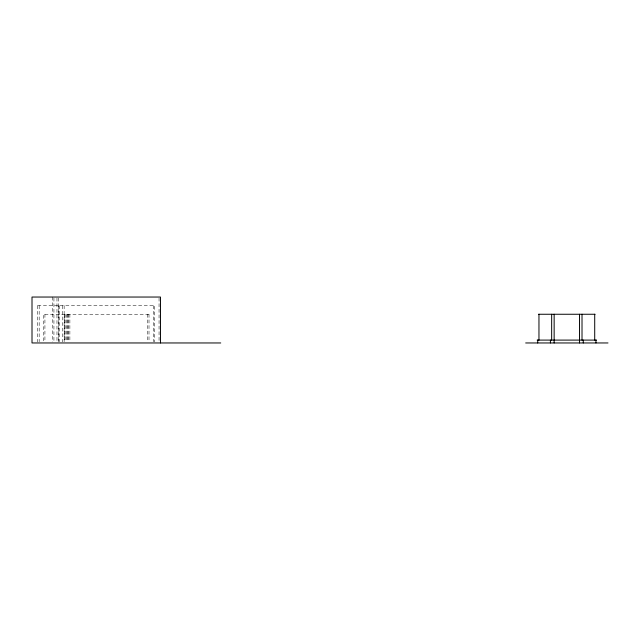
<?xml version="1.0" encoding="UTF-8"?>
<svg xmlns="http://www.w3.org/2000/svg" width="640" height="640" viewBox="0 0 640 640"><rect width="100%" height="100%" fill="white"/><g stroke="black" fill="none" stroke-linecap="round" stroke-linejoin="round"><path stroke-width="0.48" stroke-dasharray="3.2 2.4" d="M59.672 305.648L59.672 341.736M37.76 305.648L154.728 305.648L154.744 341.984M148.88 314.256L43.504 314.256L43.48 341.976M58.392 298.032L58.408 341.736M159.048 298.032L159.048 341.736M153.296 305.648L153.296 341.736M149 314.256L149 341.976M147.552 314.256L147.552 341.736M69.88 314.256L69.88 341.736M68.448 314.256L68.448 341.976M67.928 314.256L67.928 341.736M67.088 314.256L67.088 341.736M66.104 314.256L66.104 341.736M64.976 314.256L64.992 341.736M64.272 314.256L64.272 341.736M64.144 305.648L64.144 341.736M62.704 305.648L62.704 341.984M58.24 305.648L58.24 341.984M56.968 298.032L56.968 341.968M53.936 298.032L53.936 341.736M52.496 297.04L52.496 341.968M44.928 314.256L44.928 341.736M39.176 305.648L39.176 341.736M37.744 305.648L37.744 341.984"/><path stroke-width="0.96" d="M538.584 314.256L595.088 314.256M537.152 340.096L596.52 340.096M220.736 342.96L32.008 342.96L32.008 297.04L160.464 297.04L160.472 342.96M525.672 342.96L608 342.96M595.952 340.096L595.952 342.96M594.712 314.256L594.712 340.096M583.264 340.096L583.264 342.96M582.016 314.256L582.016 340.096M579.528 314.256L579.528 342.96M554.144 314.256L554.144 342.96M551.656 314.256L551.656 340.096M550.416 340.096L550.416 342.96M538.96 314.256L538.96 340.096M537.72 340.096L537.72 342.96"/></g></svg>
